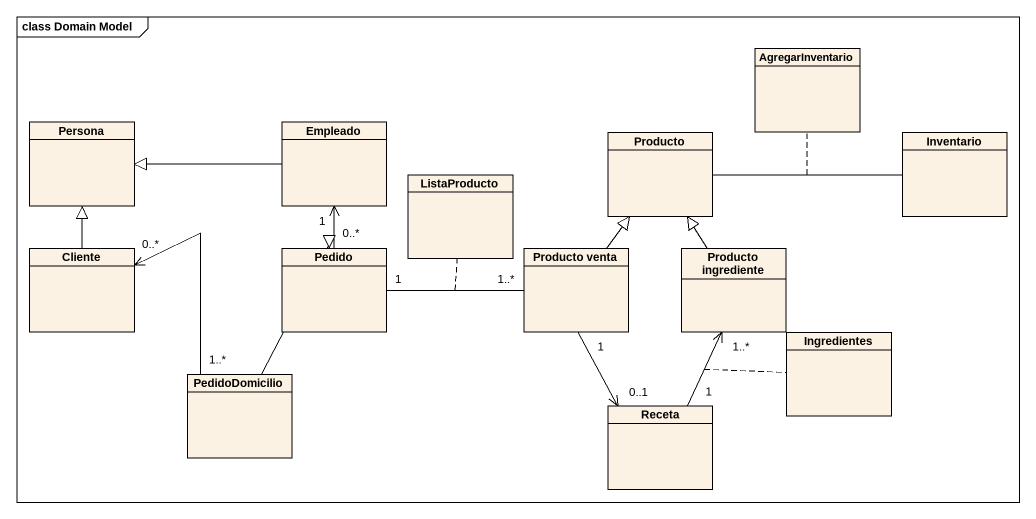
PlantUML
@startuml
mainframe class Domain Model
hide circle
hide empty members
class AgregarInventario
class Persona
class Empleado
class Producto
class Inventario
class ListaProducto
class Cliente
class Pedido
class "Producto venta" as Producto_venta
class "Producto ingrediente" as Producto_ingrediente
class Ingredientes
class PedidoDomicilio
class Receta
Empleado -left-|> Persona
Producto -right- Inventario
(Producto, Inventario) .. AgregarInventario
Cliente -up-|> Persona
Pedido "0..*" -up-> "1" Empleado
Pedido "1" -right- "1..*" Producto_venta
(Pedido, Producto_venta) .. ListaProducto
Producto_venta -up-|> Producto
Producto_ingrediente -up-|> Producto
PedidoDomicilio "1..*" -up-> "0..*" Cliente
PedidoDomicilio -up-|> Pedido
Receta "0..1" <-up- "1" Producto_venta
Receta "1" -up-> "1..*" Producto_ingrediente
(Receta, Producto_ingrediente) .. Ingredientes
@enduml
